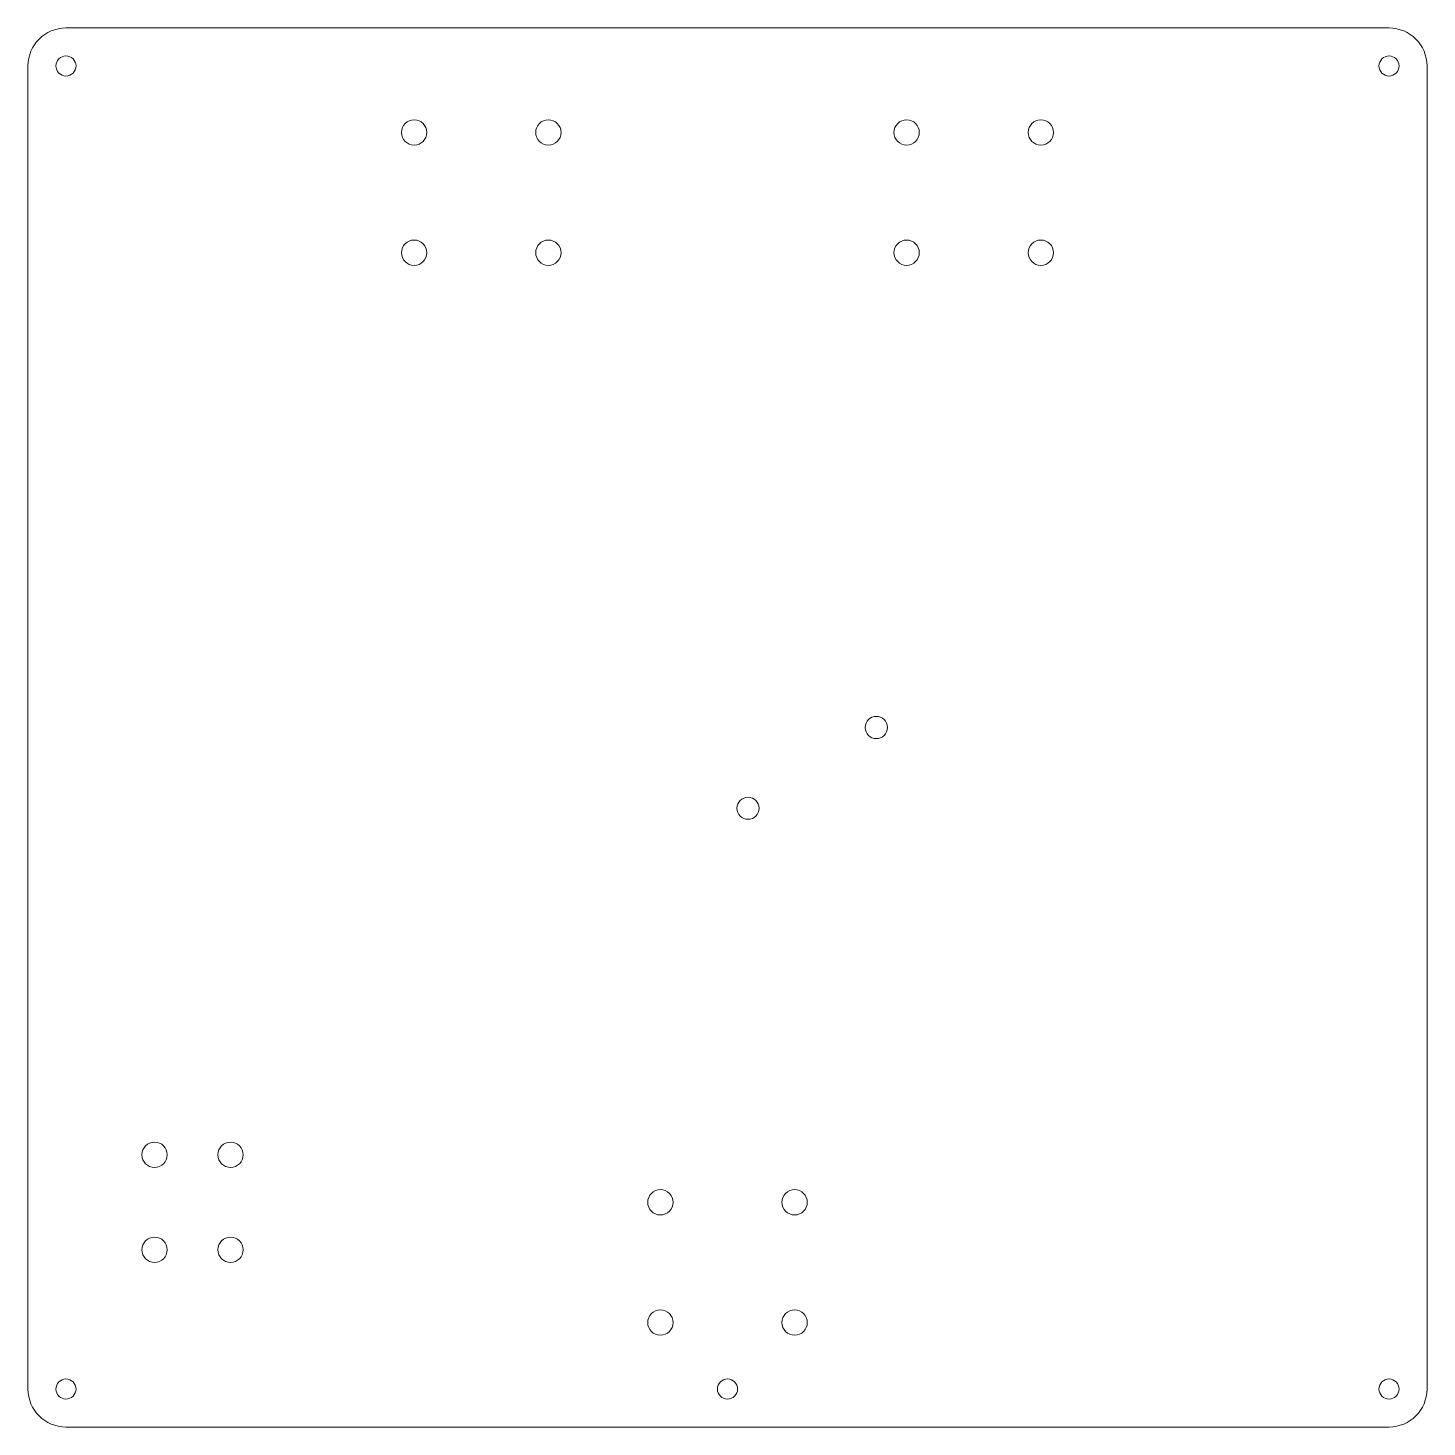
# Model space of a CAD drawing. Header units: millimetres. Extents: x -111 to 111, y -111 to 111.
import ezdxf

# ---------------------------------------------------------------- set-up
doc = ezdxf.new("R2010")
doc.units = ezdxf.units.MM

msp = doc.modelspace()

# ---------------------------------------------------------------- linework, layer by layer
at = {"color": 7, "linetype": 'Continuous', "lineweight": 15}
for p, q in [((104.5, 110.5), (-104.5, 110.5)), ((-110.5, 104.5), (-110.5, -104.5)), ((110.5, -104.5), (110.5, 104.5)), ((-104.5, -110.5), (104.5, -110.5))]:
    msp.add_line(p, q, dxfattribs=at)
for centre, radius in [((-104.5, 104.5), 1.59), ((104.5, 104.5), 1.59), ((-49.5, 94), 2), ((-28.3, 94), 2), ((28.3, 94), 2), ((49.5, 94), 2), ((-49.5, 75), 2), ((-28.3, 75), 2), ((28.3, 75), 2), ((49.5, 75), 2), ((23.5, 0), 1.75), ((3.25, -12.75), 1.75), ((-90.5, -67.5), 2), ((-78.5, -67.5), 2), ((-10.6, -75), 2), ((10.6, -75), 2), ((-90.5, -82.5), 2), ((-78.5, -82.5), 2), ((-10.6, -94), 2), ((10.6, -94), 2), ((-104.5, -104.5), 1.59), ((0, -104.5), 1.59), ((104.5, -104.5), 1.59)]:
    msp.add_circle(centre, radius, dxfattribs=at)
for centre, start, end in [((-104.5, 104.5), 90, 180), ((104.5, 104.5), 0, 90), ((-104.5, -104.5), 180, 270), ((104.5, -104.5), 270, 0)]:
    msp.add_arc(centre, 6, start, end, dxfattribs=at)

doc.saveas('drawing.dxf')
